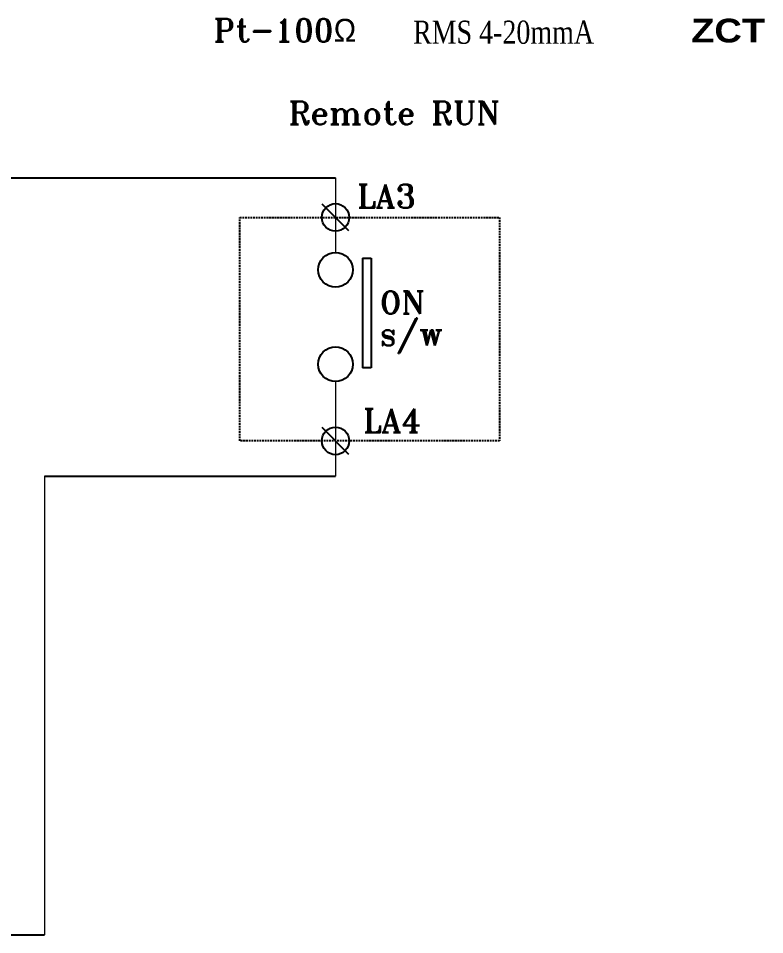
# Model space of a CAD drawing. Header units: millimetres. Extents: x 107 to 2900, y 85 to 3996.
# Drawn here: x 1432.8 to 1537.2, y 2768.4 to 2896.7 of the extents above; entities that cross this region are included whole.
import ezdxf

# ---------------------------------------------------------------- set-up
doc = ezdxf.new("R2010")
doc.units = ezdxf.units.MM
doc.linetypes.add('DASHED2', pattern=[0.375, 0.25, -0.125])
doc.layers.add('70', color=7, linetype='Continuous')
doc.styles.add('SS', font='batang.ttc', dxfattribs={"width": 0.8})
doc.styles.add('STYLE2', font='romant.shx')
doc.styles.add('굴림체', font='arial.ttf')

msp = doc.modelspace()

# ---------------------------------------------------------------- linework, layer by layer
for p, q in [((1345.163, 2874.401), (1477.159, 2874.401)), ((1480.955, 2863.115), (1482.139, 2863.115)), ((1482.139, 2847.771), (1480.955, 2847.771)), ((1436.431, 2832.621), (1477.159, 2832.621)), ((1420.325, 2768.409), (1436.431, 2768.409))]:
    msp.add_line(p, q)
at = {"color": 0}
for p, q in [((1479.008, 2866.962), (1475.303, 2870.714)), ((1480.955, 2863.115), (1480.955, 2847.771)), ((1482.139, 2863.115), (1482.139, 2847.771)), ((1479.01, 2835.662), (1475.304, 2839.414))]:
    msp.add_line(p, q, dxfattribs=at)
at = {"color": 3, "linetype": 'DASHED2'}
msp.add_lwpolyline([(1463.755, 2868.838), (1500.127, 2868.838), (1500.127, 2837.538), (1463.755, 2837.538)], close=True, dxfattribs=at)
at = {"color": 0}
for centre, radius in [((1477.156, 2868.838), 1.924), ((1477.156, 2861.496), 2.429), ((1477.156, 2848.277), 2.429), ((1477.157, 2837.538), 1.924)]:
    msp.add_circle(centre, radius, dxfattribs=at)
at = {"layer": '70', "lineweight": 15}
for p, q in [((1477.156, 2874.401), (1477.156, 2863.925)), ((1477.156, 2845.848), (1477.156, 2832.621)), ((1436.431, 2832.621), (1436.431, 2768.409))]:
    msp.add_line(p, q, dxfattribs=at)

# ---------------------------------------------------------------- texts
at = {"color": 0, "style": 'STYLE2'}
for s, p in [('Pt-100Ω', (1460.08, 2893.429)), ('ON', (1483.356, 2855.322)), ('s/w', (1483.356, 2850.895))]:
    msp.add_text(s, height=3.2101, dxfattribs=at).set_placement(p)
at = {"color": 0, "style": 'SS', "width": 0.8}
msp.add_text('RMS 4-20mmA', height=3.23906, dxfattribs=at).set_placement((1488.013, 2893.148))
at = {"color": 3, "style": 'STYLE2'}
for s, height, p in [('Remote RUN', 3.2101, (1470.603, 2881.836)), ('LA3', 3.2937, (1480.2, 2870.16)), ('LA4', 3.2937, (1481.027, 2838.739))]:
    msp.add_text(s, height=height, dxfattribs=at).set_placement(p)
at = {"layer": '70', "lineweight": 13, "insert": (1526.937, 2896.661), "char_height": 3.33035, "width": 48.105, "attachment_point": 1, "style": '굴림체'}
msp.add_mtext('{\\fArial Black|b0|i0|c0|p34;ZCT}', dxfattribs=at)

doc.saveas('drawing.dxf')
